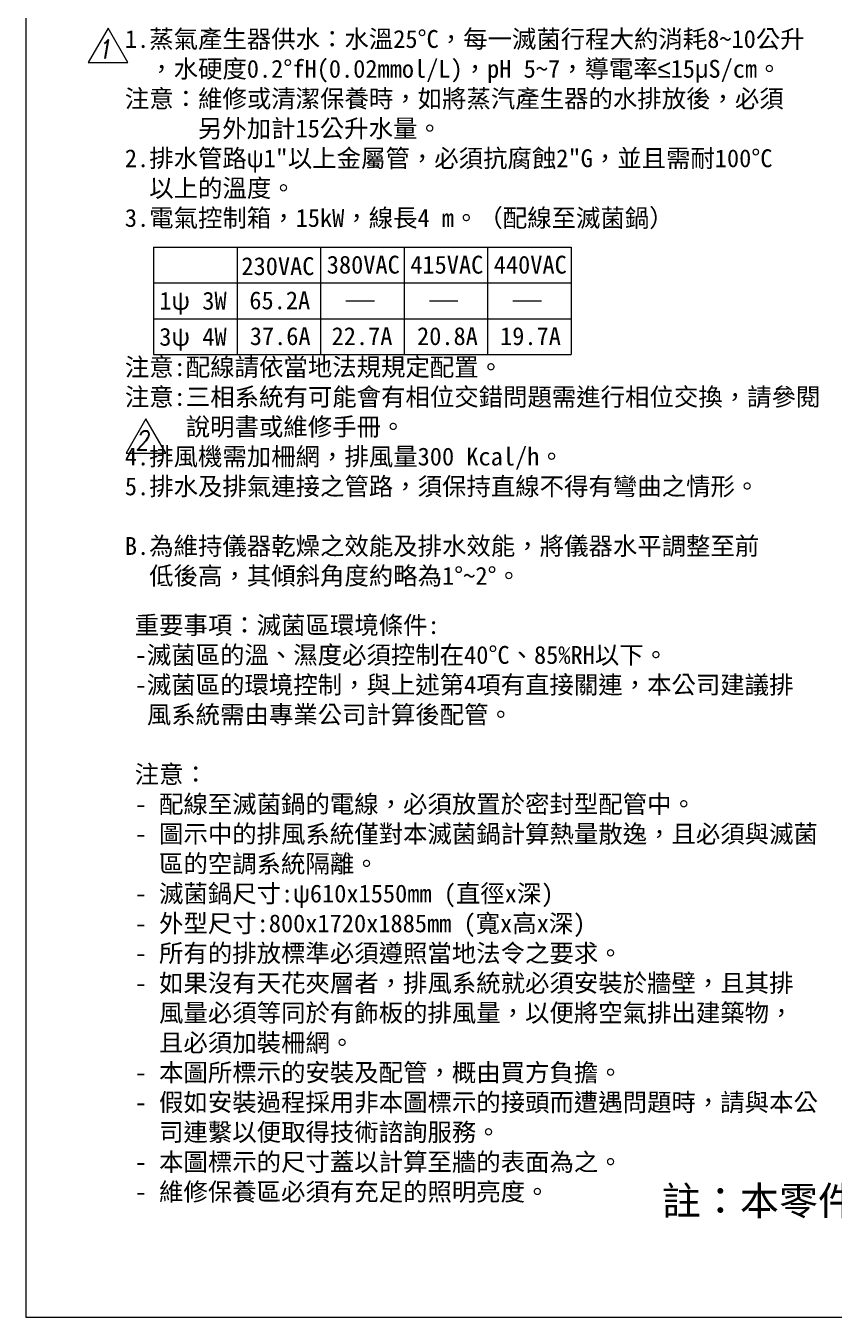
# Model space of a CAD drawing. Header units: millimetres. Extents: x -207391 to -140183, y -25011 to -12692.
# Drawn here: x -207391 to -204002, y -25011 to -19598 of the extents above; entities that cross this region are included whole.
import ezdxf

# ---------------------------------------------------------------- set-up
doc = ezdxf.new("R2010")
doc.units = ezdxf.units.MM
doc.layers.get('0').update_dxf_attribs({"lineweight": 25})
for name, color, linetype, lineweight in [('D', 3, 'Continuous', 13), ('F', 7, 'Continuous', 15), ('T', 4, 'Continuous', 15)]:
    doc.layers.add(name, color=color, linetype=linetype, lineweight=lineweight)
doc.styles.add('STU25', font='isocp2.shx')
doc.styles.add('Text', font='romans.shx', dxfattribs={"width": 0.8, "oblique": 10})

msp = doc.modelspace()

# ---------------------------------------------------------------- linework, layer by layer
at = {"layer": 'D'}
for p, q in [((-206855.573, -20525.73), (-205105.573, -20525.73)), ((-206855.573, -20525.73), (-206855.573, -20975.73)), ((-206505.573, -20525.73), (-206505.573, -20975.73)), ((-206155.573, -20525.73), (-206155.573, -20975.73)), ((-205805.573, -20525.73), (-205805.573, -20975.73)), ((-205455.573, -20525.73), (-205455.573, -20975.73)), ((-205105.573, -20525.73), (-205105.573, -20975.73)), ((-206855.573, -20675.73), (-205105.573, -20675.73)), ((-206855.573, -20825.73), (-205105.573, -20825.73)), ((-206855.573, -20975.73), (-205105.573, -20975.73))]:
    msp.add_line(p, q, dxfattribs=at)
at = {"layer": 'D', "color": 11}
for p, q in [((-206049.297, -20750.73), (-205929.616, -20750.73)), ((-205699.297, -20750.73), (-205579.616, -20750.73)), ((-205349.297, -20750.73), (-205229.616, -20750.73))]:
    msp.add_line(p, q, dxfattribs=at)
at = {"layer": 'F', "color": 6}
msp.add_lwpolyline([(-207391.113, -16771.106), (-207391.113, -25011.106), (-195671.113, -25011.106), (-195671.113, -16771.106)], close=True, dxfattribs=at)
msp.add_lwpolyline([(-207391.113, -16771.106), (-207391.113, -25011.106), (-195671.113, -25011.106), (-195671.113, -16771.106)], close=True, dxfattribs=at)
at = {"layer": 'F', "color": 7}
for points in [[(-207046.013, -19607.396), (-207129.116, -19751.334), (-206962.91, -19751.334)], [(-206887.374, -21245.962), (-206970.476, -21389.901), (-206804.271, -21389.901)]]:
    msp.add_lwpolyline(points, close=True, dxfattribs=at)

# ---------------------------------------------------------------- texts
at = {"insert": (-204725.097, -24463.199), "char_height": 120.00771, "attachment_point": 1, "style": 'STU25'}
msp.add_mtext('{\\f標楷體|b0|i0|c136|p65;註：本零件及其用料均須符合}RoHS{\\f標楷體|b0|i0|c136|p65;指令。}', dxfattribs=at)
at = {"layer": 'D', "color": 11, "char_height": 75, "attachment_point": 1, "style": 'STU25'}
for s, insert in [('{\\f標楷體|b0|i0|c136|p65;1.蒸氣產生器供水：水溫25%%DC，每一滅菌行程大約消耗8~10公升\\P  ，水硬度0.2%%DfH(0.02mmol/L)，pH 5~7，導電率\\fGulim|b0|i0|c129|p49;\\M+3A1C2\\f標楷體|b0|i0|c136|p65;15\\f新細明體|b0|i0|c136|p16;μ\\f標楷體|b0|i0|c136|p65;S/cm。\\P注意：維修或清潔保養時，如將蒸汽產生器的水排放後，必須\\P      另外加計15公升水量。\\P2.排水管路\\f新細明體|b0|i0|c136|p16;ψ\\f標楷體|b0|i0|c136|p65;1"以上金屬管，必須抗腐蝕2"G，並且需耐100%%DC\\P  以上的溫度。 \\P3.電氣控制箱，15kW，線長4 m。（配線至滅菌鍋）\\P\\P\\P\\P \\P注意:配線請依當地法規規定配置。\\P\\fDFKai-SB|b0|i0|c136|p65;注意:三相系統有可能會有相位交錯問題需進行相位交換，請參閱\\P     說明書或維修手冊。\\P\\f標楷體|b0|i0|c136|p65;4.排風機需加柵網，排風量300 Kcal/h。\\P5.排水及排氣連接之管路，須保持直線不得有彎曲之情形。\\P\\PB.為維持儀器乾燥之效能及排水效能，將儀器水平調整至前\\P  低後高，其傾斜角度約略為1%%D~2%%D。}', (-206975.901, -19615.394)), ('{\\f標楷體|b0|i0|c136|p65;230VAC}', (-206487.329, -20567.681)), ('{\\f標楷體|b0|i0|c136|p65;380VAC}', (-206129.446, -20561.495)), ('{\\f標楷體|b0|i0|c136|p65;415VAC}', (-205779.446, -20561.495)), ('{\\f標楷體|b0|i0|c136|p65;440VAC}', (-205429.446, -20561.495)), ('{\\f標楷體|b0|i0|c136|p65;1ψ 3W}', (-206831.764, -20712.647)), ('{\\f標楷體|b0|i0|c136|p65;65.2A}', (-206454.064, -20711.05)), ('{\\f標楷體|b0|i0|c136|p65;3ψ 4W}', (-206831.764, -20863.719)), ('{\\f標楷體|b0|i0|c136|p65;37.6A}', (-206452.279, -20861.05)), ('{\\f標楷體|b0|i0|c136|p65;22.7A}', (-206109.277, -20861.05)), ('{\\f標楷體|b0|i0|c136|p65;20.8A}', (-205751.114, -20861.05)), ('{\\f標楷體|b0|i0|c136|p65;19.7A}', (-205403.013, -20861.05)), ('{\\f標楷體|b0|i0|c136|p65;重要事項：滅菌區環境條件:\\P-滅菌區的溫、濕度必須控制在40%%DC、85%RH以下。\\P-滅菌區的環境控制，與上述第4項有直接關連，本公司建議排\\P 風系統需由專業公司計算後配管。\\P\\P注意：\\P- 配線至滅菌鍋的電線，必須放置於密封型配管中。\\P- 圖示中的排風系統僅對本滅菌鍋計算熱量散逸，且必須與滅菌\\P  區的空調系統隔離。\\P- 滅菌鍋尺寸:\\f新細明體|b0|i0|c136|p16;ψ\\f標楷體|b0|i0|c136|p65;610x1550mm (直徑x深)\\P- 外型尺寸:800x1720x1885mm (寬x高x深)\\P- 所有的排放標準必須遵照當地法令之要求。\\P- 如果沒有天花夾層者，排風系統就必須安裝於牆壁，且其排\\P  風量必須等同於有飾板的排風量，以便將空氣排出建築物，\\P  且必須加裝柵網。\\P- 本圖所標示的安裝及配管，概由買方負擔。\\P- 假如安裝過程採用非本圖標示的接頭而遭遇問題時，請與本公\\P  司連繫以便取得技術諮詢服務。\\P- 本圖標示的尺寸蓋以計算至牆的表面為之。\\P- 維修保養區必須有充足的照明亮度。}', (-206934.737, -22072.43))]:
    msp.add_mtext(s, dxfattribs=dict(at, insert=insert))
at = {"layer": 'T', "lineweight": 20, "style": 'Text', "oblique": 10, "width": 0.8}
for s, p in [('1', (-207089.513, -19736.691)), ('2', (-206930.874, -21375.258))]:
    msp.add_text(s, height=80, dxfattribs=at).set_placement(p)

doc.saveas('drawing.dxf')
